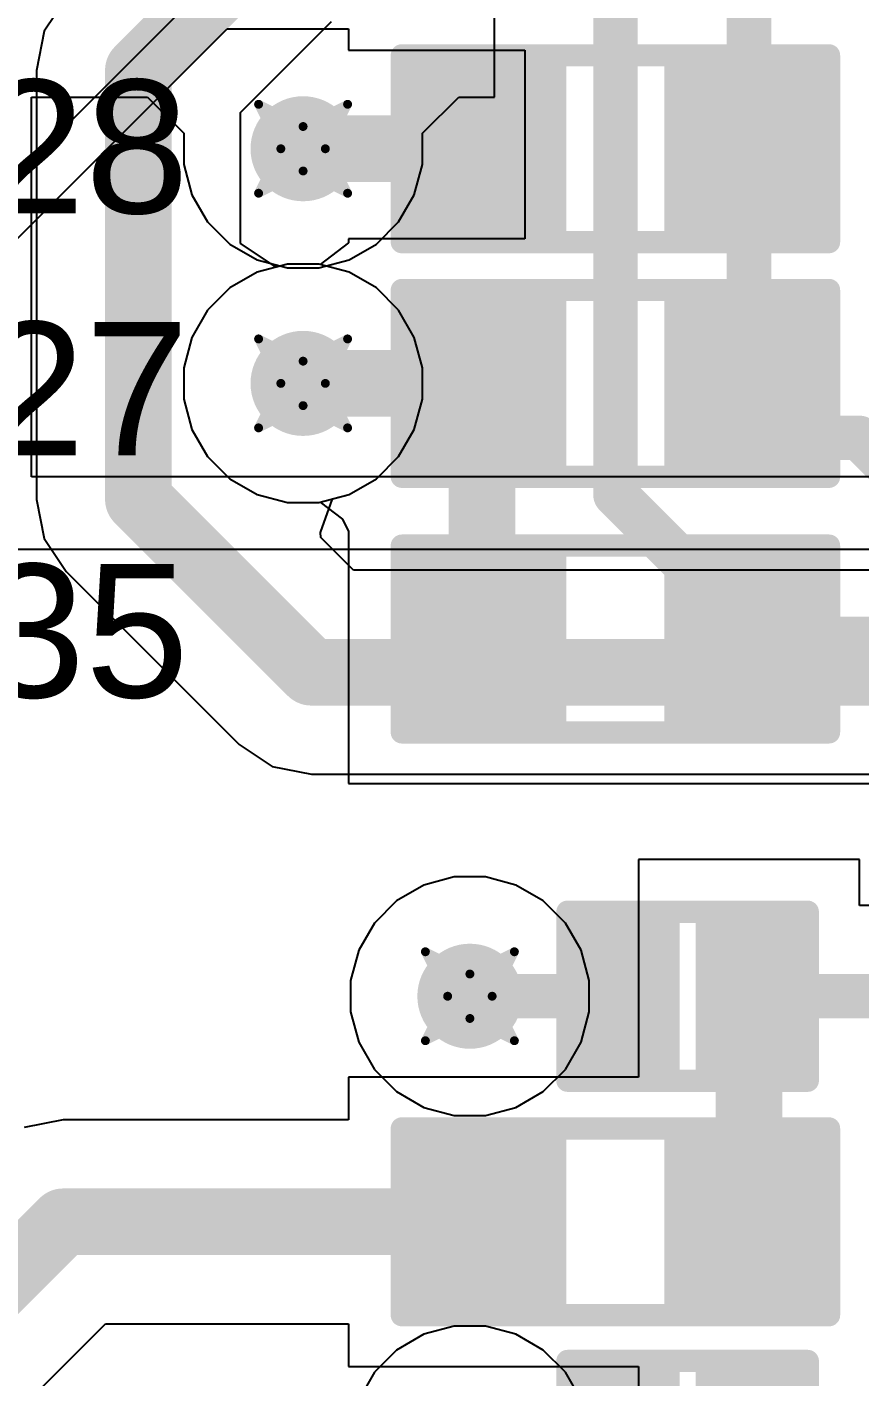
# Model space of a CAD drawing. Header units: inches. Extents: x -36 to 349, y -11 to 240.
# Drawn here: x 16.67 to 21.42, y 47.05 to 54.76 of the extents above; entities that cross this region are included whole.
import ezdxf

# ---------------------------------------------------------------- set-up
doc = ezdxf.new("R2010")
doc.units = ezdxf.units.IN
for name, color, linetype in [('Bottom Layer', 5, 'Continuous'), ('Drill Drawing', 1, 'Continuous'), ('Layer 1', 16, 'Continuous'), ('Layer 2', 76, 'Continuous'), ('Top Layer', 1, 'Continuous'), ('Top Overlay', 2, 'Continuous'), ('Top Paste', 8, 'Continuous'), ('Top Solder', 216, 'Continuous'), ('Via Holes', 16, 'Continuous')]:
    doc.layers.add(name, color=color, linetype=linetype)
doc.styles.add('Arial', font='', dxfattribs={"height": 0.2})
doc.styles.get('Arial').set_extended_font_data('Arial')

# ---------------------------------------------------------------- blocks, each defined once
blk = doc.blocks.new('R___0603_22')
at = {"layer": 'Top Layer'}
for points in [[(-0.381, 0.4445), (-0.381, -0.4445), (-1.143, -0.4445), (-1.143, 0.4445)], [(1.143, 0.4445), (1.143, -0.4445), (0.381, -0.4445), (0.381, 0.4445)]]:
    blk.add_hatch(color=1, dxfattribs=at).paths.add_polyline_path(points)
at = {"layer": 'Top Paste'}
for points in [[(-0.381, 0.4445), (-0.381, -0.4445), (-1.143, -0.4445), (-1.143, 0.4445)], [(1.143, 0.4445), (1.143, -0.4445), (0.381, -0.4445), (0.381, 0.4445)]]:
    blk.add_hatch(color=8, dxfattribs=at).paths.add_polyline_path(points)
at = {"layer": 'Top Solder'}
for points in [[(-0.2794, 0.5461), (-0.2794, -0.5461), (-1.2446, -0.5461), (-1.2446, 0.5461)], [(1.2446, 0.5461), (1.2446, -0.5461), (0.2794, -0.5461), (0.2794, 0.5461)]]:
    blk.add_hatch(color=216, dxfattribs=at).paths.add_polyline_path(points)
at = {"layer": 'Top Overlay'}
for points in [[(-1.2192, 0.5334, 0.127, 0.127, 0), (1.2192, 0.5334, 0.127, 0.127, 0)], [(-1.2192, -0.5334, 0.127, 0.127, 0), (-1.2192, 0.5334, 0.127, 0.127, 0)], [(1.2192, -0.5334, 0.127, 0.127, 0), (1.2192, 0.5334, 0.127, 0.127, 0)], [(-1.2192, -0.5334, 0.127, 0.127, 0), (1.2192, -0.5334, 0.127, 0.127, 0)]]:
    blk.add_lwpolyline(points, format="xyseb", dxfattribs=at)
for points in [[(-1.25095, 0.5334, 0.0635, 0.0635, 1), (-1.18745, 0.5334, 0.0635, 0.0635, 1)], [(-1.25095, 0.5334, 0.0635, 0.0635, 1), (-1.18745, 0.5334, 0.0635, 0.0635, 1)], [(1.18745, 0.5334, 0.0635, 0.0635, 1), (1.25095, 0.5334, 0.0635, 0.0635, 1)], [(1.18745, 0.5334, 0.0635, 0.0635, 1), (1.25095, 0.5334, 0.0635, 0.0635, 1)], [(-1.25095, -0.5334, 0.0635, 0.0635, 1), (-1.18745, -0.5334, 0.0635, 0.0635, 1)], [(-1.25095, -0.5334, 0.0635, 0.0635, 1), (-1.18745, -0.5334, 0.0635, 0.0635, 1)], [(1.18745, -0.5334, 0.0635, 0.0635, 1), (1.25095, -0.5334, 0.0635, 0.0635, 1)], [(1.18745, -0.5334, 0.0635, 0.0635, 1), (1.25095, -0.5334, 0.0635, 0.0635, 1)]]:
    blk.add_lwpolyline(points, format="xyseb", close=True, dxfattribs=at)
blk = doc.blocks.new('R___0603_27')
at = {"layer": 'Top Layer'}
for points in [[(-0.381, 0.4445), (-0.381, -0.4445), (-1.143, -0.4445), (-1.143, 0.4445)], [(1.143, 0.4445), (1.143, -0.4445), (0.381, -0.4445), (0.381, 0.4445)]]:
    blk.add_hatch(color=1, dxfattribs=at).paths.add_polyline_path(points)
at = {"layer": 'Top Paste'}
for points in [[(-0.381, 0.4445), (-0.381, -0.4445), (-1.143, -0.4445), (-1.143, 0.4445)], [(1.143, 0.4445), (1.143, -0.4445), (0.381, -0.4445), (0.381, 0.4445)]]:
    blk.add_hatch(color=8, dxfattribs=at).paths.add_polyline_path(points)
at = {"layer": 'Top Solder'}
for points in [[(-0.2794, 0.5461), (-0.2794, -0.5461), (-1.2446, -0.5461), (-1.2446, 0.5461)], [(1.2446, 0.5461), (1.2446, -0.5461), (0.2794, -0.5461), (0.2794, 0.5461)]]:
    blk.add_hatch(color=216, dxfattribs=at).paths.add_polyline_path(points)
at = {"layer": 'Top Overlay'}
for points in [[(-1.2192, 0.5334, 0.127, 0.127, 0), (1.2192, 0.5334, 0.127, 0.127, 0)], [(-1.2192, -0.5334, 0.127, 0.127, 0), (-1.2192, 0.5334, 0.127, 0.127, 0)], [(1.2192, -0.5334, 0.127, 0.127, 0), (1.2192, 0.5334, 0.127, 0.127, 0)], [(-1.2192, -0.5334, 0.127, 0.127, 0), (1.2192, -0.5334, 0.127, 0.127, 0)]]:
    blk.add_lwpolyline(points, format="xyseb", dxfattribs=at)
for points in [[(-1.25095, 0.5334, 0.0635, 0.0635, 1), (-1.18745, 0.5334, 0.0635, 0.0635, 1)], [(-1.25095, 0.5334, 0.0635, 0.0635, 1), (-1.18745, 0.5334, 0.0635, 0.0635, 1)], [(1.18745, 0.5334, 0.0635, 0.0635, 1), (1.25095, 0.5334, 0.0635, 0.0635, 1)], [(1.18745, 0.5334, 0.0635, 0.0635, 1), (1.25095, 0.5334, 0.0635, 0.0635, 1)], [(-1.25095, -0.5334, 0.0635, 0.0635, 1), (-1.18745, -0.5334, 0.0635, 0.0635, 1)], [(-1.25095, -0.5334, 0.0635, 0.0635, 1), (-1.18745, -0.5334, 0.0635, 0.0635, 1)], [(1.18745, -0.5334, 0.0635, 0.0635, 1), (1.25095, -0.5334, 0.0635, 0.0635, 1)], [(1.18745, -0.5334, 0.0635, 0.0635, 1), (1.25095, -0.5334, 0.0635, 0.0635, 1)]]:
    blk.add_lwpolyline(points, format="xyseb", close=True, dxfattribs=at)
blk = doc.blocks.new('R___0603_28')
at = {"layer": 'Top Layer'}
for points in [[(-0.381, 0.4445), (-0.381, -0.4445), (-1.143, -0.4445), (-1.143, 0.4445)], [(1.143, 0.4445), (1.143, -0.4445), (0.381, -0.4445), (0.381, 0.4445)]]:
    blk.add_hatch(color=1, dxfattribs=at).paths.add_polyline_path(points)
at = {"layer": 'Top Paste'}
for points in [[(-0.381, 0.4445), (-0.381, -0.4445), (-1.143, -0.4445), (-1.143, 0.4445)], [(1.143, 0.4445), (1.143, -0.4445), (0.381, -0.4445), (0.381, 0.4445)]]:
    blk.add_hatch(color=8, dxfattribs=at).paths.add_polyline_path(points)
at = {"layer": 'Top Solder'}
for points in [[(-0.2794, 0.5461), (-0.2794, -0.5461), (-1.2446, -0.5461), (-1.2446, 0.5461)], [(1.2446, 0.5461), (1.2446, -0.5461), (0.2794, -0.5461), (0.2794, 0.5461)]]:
    blk.add_hatch(color=216, dxfattribs=at).paths.add_polyline_path(points)
at = {"layer": 'Top Overlay'}
for points in [[(1.2192, 0.5334, 0.127, 0.127, 0), (-1.2192, 0.5334, 0.127, 0.127, 0)], [(-1.2192, 0.5334, 0.127, 0.127, 0), (-1.2192, -0.5334, 0.127, 0.127, 0)], [(1.2192, 0.5334, 0.127, 0.127, 0), (1.2192, -0.5334, 0.127, 0.127, 0)], [(1.2192, -0.5334, 0.127, 0.127, 0), (-1.2192, -0.5334, 0.127, 0.127, 0)]]:
    blk.add_lwpolyline(points, format="xyseb", dxfattribs=at)
for points in [[(-1.25095, 0.5334, 0.0635, 0.0635, 1), (-1.18745, 0.5334, 0.0635, 0.0635, 1)], [(-1.25095, 0.5334, 0.0635, 0.0635, 1), (-1.18745, 0.5334, 0.0635, 0.0635, 1)], [(1.18745, 0.5334, 0.0635, 0.0635, 1), (1.25095, 0.5334, 0.0635, 0.0635, 1)], [(1.18745, 0.5334, 0.0635, 0.0635, 1), (1.25095, 0.5334, 0.0635, 0.0635, 1)], [(-1.25095, -0.5334, 0.0635, 0.0635, 1), (-1.18745, -0.5334, 0.0635, 0.0635, 1)], [(-1.25095, -0.5334, 0.0635, 0.0635, 1), (-1.18745, -0.5334, 0.0635, 0.0635, 1)], [(1.18745, -0.5334, 0.0635, 0.0635, 1), (1.25095, -0.5334, 0.0635, 0.0635, 1)], [(1.18745, -0.5334, 0.0635, 0.0635, 1), (1.25095, -0.5334, 0.0635, 0.0635, 1)]]:
    blk.add_lwpolyline(points, format="xyseb", close=True, dxfattribs=at)
blk = doc.blocks.new('R___0603_72')
at = {"layer": 'Top Layer'}
for points in [[(-0.381, 0.4445), (-0.381, -0.4445), (-1.143, -0.4445), (-1.143, 0.4445)], [(1.143, 0.4445), (1.143, -0.4445), (0.381, -0.4445), (0.381, 0.4445)]]:
    blk.add_hatch(color=1, dxfattribs=at).paths.add_polyline_path(points)
at = {"layer": 'Top Paste'}
for points in [[(-0.381, 0.4445), (-0.381, -0.4445), (-1.143, -0.4445), (-1.143, 0.4445)], [(1.143, 0.4445), (1.143, -0.4445), (0.381, -0.4445), (0.381, 0.4445)]]:
    blk.add_hatch(color=8, dxfattribs=at).paths.add_polyline_path(points)
at = {"layer": 'Top Solder'}
for points in [[(-0.2794, 0.5461), (-0.2794, -0.5461), (-1.2446, -0.5461), (-1.2446, 0.5461)], [(1.2446, 0.5461), (1.2446, -0.5461), (0.2794, -0.5461), (0.2794, 0.5461)]]:
    blk.add_hatch(color=216, dxfattribs=at).paths.add_polyline_path(points)
at = {"layer": 'Top Overlay'}
for points in [[(-1.2192, 0.5334, 0.127, 0.127, 0), (-1.2192, -0.5334, 0.127, 0.127, 0)], [(1.2192, 0.5334, 0.127, 0.127, 0), (-1.2192, 0.5334, 0.127, 0.127, 0)], [(1.2192, 0.5334, 0.127, 0.127, 0), (1.2192, -0.5334, 0.127, 0.127, 0)], [(1.2192, -0.5334, 0.127, 0.127, 0), (-1.2192, -0.5334, 0.127, 0.127, 0)]]:
    blk.add_lwpolyline(points, format="xyseb", dxfattribs=at)
for points in [[(-1.251, 0.5334, 0.0635, 0.0635, 1), (-1.1874, 0.5334, 0.0635, 0.0635, 1)], [(-1.251, 0.5334, 0.0635, 0.0635, 1), (-1.1874, 0.5334, 0.0635, 0.0635, 1)], [(1.1874, 0.5334, 0.0635, 0.0635, 1), (1.251, 0.5334, 0.0635, 0.0635, 1)], [(1.1874, 0.5334, 0.0635, 0.0635, 1), (1.251, 0.5334, 0.0635, 0.0635, 1)], [(-1.251, -0.5334, 0.0635, 0.0635, 1), (-1.1874, -0.5334, 0.0635, 0.0635, 1)], [(-1.251, -0.5334, 0.0635, 0.0635, 1), (-1.1874, -0.5334, 0.0635, 0.0635, 1)], [(1.1874, -0.5334, 0.0635, 0.0635, 1), (1.251, -0.5334, 0.0635, 0.0635, 1)], [(1.1874, -0.5334, 0.0635, 0.0635, 1), (1.251, -0.5334, 0.0635, 0.0635, 1)]]:
    blk.add_lwpolyline(points, format="xyseb", close=True, dxfattribs=at)
blk = doc.blocks.new('SOD_882_B__D___________373')
at = {"layer": 'Top Layer'}
for points in [[(-0.1, -0.4), (-0.6, -0.4), (-0.6, 0.4), (-0.1, 0.4)], [(0.6, -0.4), (0.1, -0.4), (0.1, 0.4), (0.6, 0.4)]]:
    blk.add_hatch(color=1, dxfattribs=at).paths.add_polyline_path(points)
at = {"layer": 'Top Paste'}
for points in [[(-0.1, -0.4), (-0.6, -0.4), (-0.6, 0.4), (-0.1, 0.4)], [(0.6, -0.4), (0.1, -0.4), (0.1, 0.4), (0.6, 0.4)]]:
    blk.add_hatch(color=8, dxfattribs=at).paths.add_polyline_path(points)
at = {"layer": 'Top Solder'}
for points in [[(-0.045, -0.455), (-0.655, -0.455), (-0.655, 0.455), (-0.045, 0.455)], [(0.655, -0.455), (0.045, -0.455), (0.045, 0.455), (0.655, 0.455)]]:
    blk.add_hatch(color=216, dxfattribs=at).paths.add_polyline_path(points)
at = {"layer": 'Top Overlay'}
for points in [[(-0.6858, -0.4826, 0.127, 0.127, 0), (-0.6858, 0.4826, 0.127, 0.127, 0)], [(-0.6858, 0.4826, 0.127, 0.127, 0), (0.6858, 0.4826, 0.127, 0.127, 0)], [(0.6858, -0.4826, 0.127, 0.127, 0), (0.6858, 0.4826, 0.127, 0.127, 0)], [(-0.6858, -0.4826, 0.127, 0.127, 0), (0.6858, -0.4826, 0.127, 0.127, 0)]]:
    blk.add_lwpolyline(points, format="xyseb", dxfattribs=at)
for points in [[(-0.7176, 0.4826, 0.0635, 0.0635, 1), (-0.6541, 0.4826, 0.0635, 0.0635, 1)], [(-0.7176, 0.4826, 0.0635, 0.0635, 1), (-0.6541, 0.4826, 0.0635, 0.0635, 1)], [(0.654, 0.4826, 0.0635, 0.0635, 1), (0.7175, 0.4826, 0.0635, 0.0635, 1)], [(0.654, 0.4826, 0.0635, 0.0635, 1), (0.7175, 0.4826, 0.0635, 0.0635, 1)], [(-0.7176, -0.4826, 0.0635, 0.0635, 1), (-0.6541, -0.4826, 0.0635, 0.0635, 1)], [(-0.7176, -0.4826, 0.0635, 0.0635, 1), (-0.6541, -0.4826, 0.0635, 0.0635, 1)], [(0.654, -0.4826, 0.0635, 0.0635, 1), (0.7175, -0.4826, 0.0635, 0.0635, 1)], [(0.654, -0.4826, 0.0635, 0.0635, 1), (0.7175, -0.4826, 0.0635, 0.0635, 1)]]:
    blk.add_lwpolyline(points, format="xyseb", close=True, dxfattribs=at)
blk = doc.blocks.new('SOD_882_B__D___________376')
at = {"layer": 'Top Layer'}
for points in [[(-0.1, -0.4), (-0.6, -0.4), (-0.6, 0.4), (-0.1, 0.4)], [(0.6, -0.4), (0.1, -0.4), (0.1, 0.4), (0.6, 0.4)]]:
    blk.add_hatch(color=1, dxfattribs=at).paths.add_polyline_path(points)
at = {"layer": 'Top Paste'}
for points in [[(-0.1, -0.4), (-0.6, -0.4), (-0.6, 0.4), (-0.1, 0.4)], [(0.6, -0.4), (0.1, -0.4), (0.1, 0.4), (0.6, 0.4)]]:
    blk.add_hatch(color=8, dxfattribs=at).paths.add_polyline_path(points)
at = {"layer": 'Top Solder'}
for points in [[(-0.045, -0.455), (-0.655, -0.455), (-0.655, 0.455), (-0.045, 0.455)], [(0.655, -0.455), (0.045, -0.455), (0.045, 0.455), (0.655, 0.455)]]:
    blk.add_hatch(color=216, dxfattribs=at).paths.add_polyline_path(points)
at = {"layer": 'Top Overlay'}
for points in [[(-0.6858, -0.4826, 0.127, 0.127, 0), (-0.6858, 0.4826, 0.127, 0.127, 0)], [(-0.6858, 0.4826, 0.127, 0.127, 0), (0.6858, 0.4826, 0.127, 0.127, 0)], [(0.6858, -0.4826, 0.127, 0.127, 0), (0.6858, 0.4826, 0.127, 0.127, 0)], [(-0.6858, -0.4826, 0.127, 0.127, 0), (0.6858, -0.4826, 0.127, 0.127, 0)]]:
    blk.add_lwpolyline(points, format="xyseb", dxfattribs=at)
for points in [[(-0.7176, 0.4826, 0.0635, 0.0635, 1), (-0.6541, 0.4826, 0.0635, 0.0635, 1)], [(-0.7176, 0.4826, 0.0635, 0.0635, 1), (-0.6541, 0.4826, 0.0635, 0.0635, 1)], [(0.654, 0.4826, 0.0635, 0.0635, 1), (0.7175, 0.4826, 0.0635, 0.0635, 1)], [(0.654, 0.4826, 0.0635, 0.0635, 1), (0.7175, 0.4826, 0.0635, 0.0635, 1)], [(-0.7176, -0.4826, 0.0635, 0.0635, 1), (-0.6541, -0.4826, 0.0635, 0.0635, 1)], [(-0.7176, -0.4826, 0.0635, 0.0635, 1), (-0.6541, -0.4826, 0.0635, 0.0635, 1)], [(0.654, -0.4826, 0.0635, 0.0635, 1), (0.7175, -0.4826, 0.0635, 0.0635, 1)], [(0.654, -0.4826, 0.0635, 0.0635, 1), (0.7175, -0.4826, 0.0635, 0.0635, 1)]]:
    blk.add_lwpolyline(points, format="xyseb", close=True, dxfattribs=at)

msp = doc.modelspace()

# ---------------------------------------------------------------- hatches: boundary and pattern name
at = {"layer": 'Bottom Layer'}
h = msp.add_hatch(color=5, dxfattribs=at)
edge = h.paths.add_edge_path()
edge.add_arc((18.2462, 54.0606), 0.3, 0, 360)
h = msp.add_hatch(color=5, dxfattribs=at)
edge = h.paths.add_edge_path()
edge.add_arc((18.2462, 52.7206), 0.3, 0, 360)
h = msp.add_hatch(color=5, dxfattribs=at)
edge = h.paths.add_edge_path()
edge.add_arc((19.1983, 49.2206), 0.3, 0, 360)
at = {"layer": 'Layer 1'}
h = msp.add_hatch(color=16, dxfattribs=at)
edge = h.paths.add_edge_path()
edge.add_arc((18.2462, 54.0606), 0.3, 0, 360)
h = msp.add_hatch(color=16, dxfattribs=at)
edge = h.paths.add_edge_path()
edge.add_arc((18.2462, 52.7206), 0.3, 0, 360)
h = msp.add_hatch(color=16, dxfattribs=at)
edge = h.paths.add_edge_path()
edge.add_arc((19.1983, 49.2206), 0.3, 0, 360)
at = {"layer": 'Layer 2'}
h = msp.add_hatch(color=76, dxfattribs=at)
edge = h.paths.add_edge_path()
edge.add_arc((18.2462, 54.0606), 0.3, 0, 360)
h = msp.add_hatch(color=76, dxfattribs=at)
edge = h.paths.add_edge_path()
edge.add_arc((18.2462, 52.7206), 0.3, 0, 360)
h = msp.add_hatch(color=76, dxfattribs=at)
edge = h.paths.add_edge_path()
edge.add_arc((19.1983, 49.2206), 0.3, 0, 360)
at = {"layer": 'Top Layer'}
h = msp.add_hatch(color=1, dxfattribs=at)
edge = h.paths.add_edge_path()
edge.add_arc((18.2462, 54.0606), 0.3, 0, 360)
h = msp.add_hatch(color=1, dxfattribs=at)
edge = h.paths.add_edge_path()
edge.add_arc((18.2462, 52.7206), 0.3, 0, 360)
h = msp.add_hatch(color=1, dxfattribs=at)
edge = h.paths.add_edge_path()
edge.add_arc((19.1983, 49.2206), 0.3, 0, 360)
at = {"layer": 'Via Holes'}
h = msp.add_hatch(color=7, dxfattribs=at)
edge = h.paths.add_edge_path()
edge.add_arc((18.2462, 54.0606), 0.15, 0, 360)
h = msp.add_hatch(color=7, dxfattribs=at)
edge = h.paths.add_edge_path()
edge.add_arc((18.2462, 52.7206), 0.15, 0, 360)
h = msp.add_hatch(color=7, dxfattribs=at)
edge = h.paths.add_edge_path()
edge.add_arc((19.1983, 49.2206), 0.15, 0, 360)

# ---------------------------------------------------------------- linework, layer by layer
at = {"layer": 'Bottom Layer'}
for p, q in [((16.8944, 54.9204), (16.7681, 54.7314)), ((17.8891, 54.267), (18.4088, 54.7867)), ((16.7681, 54.7314), (16.7237, 54.5084)), ((16.7237, 54.5084), (16.7237, 52.0581)), ((17.8891, 53.5193), (17.8891, 54.267)), ((18.0921, 53.3843), (17.8891, 53.5193)), ((18.1565, 53.4016), (18.0921, 53.3843)), ((18.3359, 53.4016), (18.1565, 53.4016)), ((18.5091, 53.3552), (18.3359, 53.4016)), ((18.6643, 53.2655), (18.5091, 53.3552)), ((18.7911, 53.1387), (18.6643, 53.2655)), ((18.8808, 52.9835), (18.7911, 53.1387)), ((18.9272, 52.8103), (18.8808, 52.9835)), ((18.9272, 52.6309), (18.9272, 52.8103)), ((18.8808, 52.4577), (18.9272, 52.6309)), ((18.7911, 52.3025), (18.8808, 52.4577)), ((18.6643, 52.1757), (18.7911, 52.3025)), ((18.5091, 52.086), (18.6643, 52.1757)), ((16.7237, 52.0581), (16.7681, 51.8351)), ((18.3456, 51.8697), (18.4149, 52.0608)), ((18.4149, 52.0608), (18.5091, 52.086)), ((16.7681, 51.8351), (16.8944, 51.6461)), ((18.3473, 51.8413), (18.3456, 51.8697)), ((18.5348, 51.6538), (18.3473, 51.8413)), ((16.8944, 51.6461), (17.8814, 50.6591)), ((25.4239, 51.6538), (18.5348, 51.6538)), ((17.8814, 50.6591), (18.0704, 50.5328)), ((18.0704, 50.5328), (18.2934, 50.4884)), ((18.2934, 50.4884), (25.4239, 50.4884))]:
    msp.add_line(p, q, dxfattribs=at)
for points in [[(17.3064, 54.5084, 0.381, 0.381, 0), (18.2462, 55.4482, 0.381, 0.381, 0)], [(17.3064, 52.0581, 0.381, 0.381, 0), (17.3064, 54.5084, 0.381, 0.381, 0)], [(17.3064, 52.0581, 0.381, 0.381, 0), (18.2934, 51.0711, 0.381, 0.381, 0)], [(18.2934, 51.0711, 0.381, 0.381, 0), (25.7766, 51.0711, 0.381, 0.381, 0)]]:
    msp.add_lwpolyline(points, format="xyseb", dxfattribs=at)
for points in [[(17.2111, 54.5084, 0.1905, 0.1905, 1), (17.4016, 54.5084, 0.1905, 0.1905, 1)], [(17.2111, 54.5084, 0.1905, 0.1905, 1), (17.4016, 54.5084, 0.1905, 0.1905, 1)], [(17.2111, 52.0581, 0.1905, 0.1905, 1), (17.4016, 52.0581, 0.1905, 0.1905, 1)], [(17.2111, 52.0581, 0.1905, 0.1905, 1), (17.4016, 52.0581, 0.1905, 0.1905, 1)], [(18.1982, 51.0711, 0.1905, 0.1905, 1), (18.3887, 51.0711, 0.1905, 0.1905, 1)], [(18.1982, 51.0711, 0.1905, 0.1905, 1), (18.3887, 51.0711, 0.1905, 0.1905, 1)]]:
    msp.add_lwpolyline(points, format="xyseb", close=True, dxfattribs=at)
at = {"layer": 'Drill Drawing'}
for points in [[(17.9922, 54.3146, 0.0508, 0.0508, 0), (18.2462, 54.1876, 0.0508, 0.0508, 0)], [(17.9922, 54.3146, 0.0508, 0.0508, 0), (18.1192, 54.0606, 0.0508, 0.0508, 0)], [(18.2462, 54.1876, 0.0508, 0.0508, 0), (18.5002, 54.3146, 0.0508, 0.0508, 0)], [(18.3732, 54.0606, 0.0508, 0.0508, 0), (18.5002, 54.3146, 0.0508, 0.0508, 0)], [(17.9922, 53.8066, 0.0508, 0.0508, 0), (18.1192, 54.0606, 0.0508, 0.0508, 0)], [(18.3732, 54.0606, 0.0508, 0.0508, 0), (18.5002, 53.8066, 0.0508, 0.0508, 0)], [(17.9922, 53.8066, 0.0508, 0.0508, 0), (18.2462, 53.9336, 0.0508, 0.0508, 0)], [(18.2462, 53.9336, 0.0508, 0.0508, 0), (18.5002, 53.8066, 0.0508, 0.0508, 0)], [(17.9922, 52.9746, 0.0508, 0.0508, 0), (18.2462, 52.8476, 0.0508, 0.0508, 0)], [(17.9922, 52.9746, 0.0508, 0.0508, 0), (18.1192, 52.7206, 0.0508, 0.0508, 0)], [(18.2462, 52.8476, 0.0508, 0.0508, 0), (18.5002, 52.9746, 0.0508, 0.0508, 0)], [(18.3732, 52.7206, 0.0508, 0.0508, 0), (18.5002, 52.9746, 0.0508, 0.0508, 0)], [(17.9922, 52.4666, 0.0508, 0.0508, 0), (18.1192, 52.7206, 0.0508, 0.0508, 0)], [(18.3732, 52.7206, 0.0508, 0.0508, 0), (18.5002, 52.4666, 0.0508, 0.0508, 0)], [(17.9922, 52.4666, 0.0508, 0.0508, 0), (18.2462, 52.5936, 0.0508, 0.0508, 0)], [(18.2462, 52.5936, 0.0508, 0.0508, 0), (18.5002, 52.4666, 0.0508, 0.0508, 0)], [(18.9443, 49.4746, 0.0508, 0.0508, 0), (19.1983, 49.3476, 0.0508, 0.0508, 0)], [(18.9443, 49.4746, 0.0508, 0.0508, 0), (19.0713, 49.2206, 0.0508, 0.0508, 0)], [(19.1983, 49.3476, 0.0508, 0.0508, 0), (19.4523, 49.4746, 0.0508, 0.0508, 0)], [(19.3253, 49.2206, 0.0508, 0.0508, 0), (19.4523, 49.4746, 0.0508, 0.0508, 0)], [(18.9443, 48.9666, 0.0508, 0.0508, 0), (19.0713, 49.2206, 0.0508, 0.0508, 0)], [(19.3253, 49.2206, 0.0508, 0.0508, 0), (19.4523, 48.9666, 0.0508, 0.0508, 0)], [(18.9443, 48.9666, 0.0508, 0.0508, 0), (19.1983, 49.0936, 0.0508, 0.0508, 0)], [(19.1983, 49.0936, 0.0508, 0.0508, 0), (19.4523, 48.9666, 0.0508, 0.0508, 0)]]:
    msp.add_lwpolyline(points, format="xyseb", dxfattribs=at)
for points in [[(17.9795, 54.3146, 0.0254, 0.0254, 1), (18.0049, 54.3146, 0.0254, 0.0254, 1)], [(17.9795, 54.3146, 0.0254, 0.0254, 1), (18.0049, 54.3146, 0.0254, 0.0254, 1)], [(18.4875, 54.3146, 0.0254, 0.0254, 1), (18.5129, 54.3146, 0.0254, 0.0254, 1)], [(18.4875, 54.3146, 0.0254, 0.0254, 1), (18.5129, 54.3146, 0.0254, 0.0254, 1)], [(18.2335, 54.1876, 0.0254, 0.0254, 1), (18.2589, 54.1876, 0.0254, 0.0254, 1)], [(18.2335, 54.1876, 0.0254, 0.0254, 1), (18.2589, 54.1876, 0.0254, 0.0254, 1)], [(18.1065, 54.0606, 0.0254, 0.0254, 1), (18.1319, 54.0606, 0.0254, 0.0254, 1)], [(18.1065, 54.0606, 0.0254, 0.0254, 1), (18.1319, 54.0606, 0.0254, 0.0254, 1)], [(18.3605, 54.0606, 0.0254, 0.0254, 1), (18.3859, 54.0606, 0.0254, 0.0254, 1)], [(18.3605, 54.0606, 0.0254, 0.0254, 1), (18.3859, 54.0606, 0.0254, 0.0254, 1)], [(18.2335, 53.9336, 0.0254, 0.0254, 1), (18.2589, 53.9336, 0.0254, 0.0254, 1)], [(18.2335, 53.9336, 0.0254, 0.0254, 1), (18.2589, 53.9336, 0.0254, 0.0254, 1)], [(17.9795, 53.8066, 0.0254, 0.0254, 1), (18.0049, 53.8066, 0.0254, 0.0254, 1)], [(17.9795, 53.8066, 0.0254, 0.0254, 1), (18.0049, 53.8066, 0.0254, 0.0254, 1)], [(18.4875, 53.8066, 0.0254, 0.0254, 1), (18.5129, 53.8066, 0.0254, 0.0254, 1)], [(18.4875, 53.8066, 0.0254, 0.0254, 1), (18.5129, 53.8066, 0.0254, 0.0254, 1)], [(17.9795, 52.9746, 0.0254, 0.0254, 1), (18.0049, 52.9746, 0.0254, 0.0254, 1)], [(17.9795, 52.9746, 0.0254, 0.0254, 1), (18.0049, 52.9746, 0.0254, 0.0254, 1)], [(18.4875, 52.9746, 0.0254, 0.0254, 1), (18.5129, 52.9746, 0.0254, 0.0254, 1)], [(18.4875, 52.9746, 0.0254, 0.0254, 1), (18.5129, 52.9746, 0.0254, 0.0254, 1)], [(18.2335, 52.8476, 0.0254, 0.0254, 1), (18.2589, 52.8476, 0.0254, 0.0254, 1)], [(18.2335, 52.8476, 0.0254, 0.0254, 1), (18.2589, 52.8476, 0.0254, 0.0254, 1)], [(18.1065, 52.7206, 0.0254, 0.0254, 1), (18.1319, 52.7206, 0.0254, 0.0254, 1)], [(18.1065, 52.7206, 0.0254, 0.0254, 1), (18.1319, 52.7206, 0.0254, 0.0254, 1)], [(18.3605, 52.7206, 0.0254, 0.0254, 1), (18.3859, 52.7206, 0.0254, 0.0254, 1)], [(18.3605, 52.7206, 0.0254, 0.0254, 1), (18.3859, 52.7206, 0.0254, 0.0254, 1)], [(18.2335, 52.5936, 0.0254, 0.0254, 1), (18.2589, 52.5936, 0.0254, 0.0254, 1)], [(18.2335, 52.5936, 0.0254, 0.0254, 1), (18.2589, 52.5936, 0.0254, 0.0254, 1)], [(17.9795, 52.4666, 0.0254, 0.0254, 1), (18.0049, 52.4666, 0.0254, 0.0254, 1)], [(17.9795, 52.4666, 0.0254, 0.0254, 1), (18.0049, 52.4666, 0.0254, 0.0254, 1)], [(18.4875, 52.4666, 0.0254, 0.0254, 1), (18.5129, 52.4666, 0.0254, 0.0254, 1)], [(18.4875, 52.4666, 0.0254, 0.0254, 1), (18.5129, 52.4666, 0.0254, 0.0254, 1)], [(18.9316, 49.4746, 0.0254, 0.0254, 1), (18.957, 49.4746, 0.0254, 0.0254, 1)], [(18.9316, 49.4746, 0.0254, 0.0254, 1), (18.957, 49.4746, 0.0254, 0.0254, 1)], [(19.4396, 49.4746, 0.0254, 0.0254, 1), (19.465, 49.4746, 0.0254, 0.0254, 1)], [(19.4396, 49.4746, 0.0254, 0.0254, 1), (19.465, 49.4746, 0.0254, 0.0254, 1)], [(19.1856, 49.3476, 0.0254, 0.0254, 1), (19.211, 49.3476, 0.0254, 0.0254, 1)], [(19.1856, 49.3476, 0.0254, 0.0254, 1), (19.211, 49.3476, 0.0254, 0.0254, 1)], [(19.0586, 49.2206, 0.0254, 0.0254, 1), (19.084, 49.2206, 0.0254, 0.0254, 1)], [(19.0586, 49.2206, 0.0254, 0.0254, 1), (19.084, 49.2206, 0.0254, 0.0254, 1)], [(19.3126, 49.2206, 0.0254, 0.0254, 1), (19.338, 49.2206, 0.0254, 0.0254, 1)], [(19.3126, 49.2206, 0.0254, 0.0254, 1), (19.338, 49.2206, 0.0254, 0.0254, 1)], [(19.1856, 49.0936, 0.0254, 0.0254, 1), (19.211, 49.0936, 0.0254, 0.0254, 1)], [(19.1856, 49.0936, 0.0254, 0.0254, 1), (19.211, 49.0936, 0.0254, 0.0254, 1)], [(18.9316, 48.9666, 0.0254, 0.0254, 1), (18.957, 48.9666, 0.0254, 0.0254, 1)], [(18.9316, 48.9666, 0.0254, 0.0254, 1), (18.957, 48.9666, 0.0254, 0.0254, 1)], [(19.4396, 48.9666, 0.0254, 0.0254, 1), (19.465, 48.9666, 0.0254, 0.0254, 1)], [(19.4396, 48.9666, 0.0254, 0.0254, 1), (19.465, 48.9666, 0.0254, 0.0254, 1)]]:
    msp.add_lwpolyline(points, format="xyseb", close=True, dxfattribs=at)
at = {"layer": 'Layer 1'}
for p, q in [((17.9833, 53.3552), (17.8281, 53.2655)), ((18.1565, 53.4016), (17.9833, 53.3552)), ((18.3359, 53.4016), (18.1565, 53.4016)), ((18.5091, 53.3552), (18.3359, 53.4016)), ((18.6643, 53.2655), (18.5091, 53.3552)), ((17.8281, 53.2655), (17.7013, 53.1387)), ((18.7911, 53.1387), (18.6643, 53.2655)), ((17.7013, 53.1387), (17.6116, 52.9835)), ((18.8808, 52.9835), (18.7911, 53.1387)), ((17.6116, 52.9835), (17.5652, 52.8103)), ((18.9272, 52.8103), (18.8808, 52.9835)), ((17.5652, 52.8103), (17.5652, 52.6309)), ((18.9272, 52.6309), (18.9272, 52.8103)), ((17.5652, 52.6309), (17.6116, 52.4577)), ((18.8808, 52.4577), (18.9272, 52.6309)), ((17.6116, 52.4577), (17.7013, 52.3025)), ((18.7911, 52.3025), (18.8808, 52.4577)), ((17.7013, 52.3025), (17.8281, 52.1757)), ((18.6643, 52.1757), (18.7911, 52.3025)), ((17.8281, 52.1757), (17.9833, 52.086)), ((18.5091, 52.086), (18.6643, 52.1757)), ((17.9833, 52.086), (18.1565, 52.0396)), ((18.3359, 52.0396), (18.5091, 52.086)), ((18.1565, 52.0396), (18.3359, 52.0396))]:
    msp.add_line(p, q, dxfattribs=at)
at = {"layer": 'Layer 2'}
for p, q in [((19.3384, 54.356), (19.3384, 59.0867)), ((16.6968, 52.1872), (16.6968, 54.356)), ((16.6968, 54.356), (17.3574, 54.356)), ((17.3574, 54.356), (17.5652, 54.1503)), ((18.9272, 54.1503), (19.135, 54.356)), ((19.135, 54.356), (19.3384, 54.356)), ((17.5652, 54.1503), (17.5652, 53.9709)), ((18.9272, 53.9709), (18.9272, 54.1503)), ((17.5652, 53.9709), (17.6116, 53.7977)), ((18.8808, 53.7977), (18.9272, 53.9709)), ((17.6116, 53.7977), (17.7013, 53.6425)), ((18.7911, 53.6425), (18.8808, 53.7977)), ((17.7013, 53.6425), (17.8281, 53.5157)), ((18.6643, 53.5157), (18.7911, 53.6425)), ((17.8281, 53.5157), (17.9833, 53.426)), ((18.5091, 53.426), (18.6643, 53.5157)), ((17.9833, 53.426), (18.1565, 53.3796)), ((18.1565, 53.3796), (18.3359, 53.3796)), ((18.3359, 53.3796), (18.5091, 53.426)), ((22.9452, 52.1872), (16.6968, 52.1872)), ((16.265, 51.7734), (23.4052, 51.7734)), ((19.1087, 49.9016), (18.9355, 49.8552)), ((19.288, 49.9016), (19.1087, 49.9016)), ((19.4612, 49.8552), (19.288, 49.9016)), ((18.9355, 49.8552), (18.7802, 49.7656)), ((19.6165, 49.7656), (19.4612, 49.8552)), ((18.7802, 49.7656), (18.6534, 49.6388)), ((19.7433, 49.6388), (19.6165, 49.7656)), ((18.6534, 49.6388), (18.5637, 49.4835)), ((19.8329, 49.4835), (19.7433, 49.6388)), ((18.5637, 49.4835), (18.5173, 49.3103)), ((19.8793, 49.3103), (19.8329, 49.4835)), ((18.5173, 49.3103), (18.5173, 49.131)), ((19.8793, 49.131), (19.8793, 49.3103)), ((18.5173, 49.131), (18.5637, 48.9578)), ((19.8329, 48.9578), (19.8793, 49.131)), ((18.5637, 48.9578), (18.6534, 48.8025)), ((19.7433, 48.8025), (19.8329, 48.9578)), ((18.6534, 48.8025), (18.7802, 48.6757)), ((19.6165, 48.6757), (19.7433, 48.8025)), ((18.7802, 48.6757), (18.9355, 48.5861)), ((19.4612, 48.5861), (19.6165, 48.6757)), ((18.9355, 48.5861), (19.1087, 48.5396)), ((19.288, 48.5396), (19.4612, 48.5861)), ((19.1087, 48.5396), (19.288, 48.5396)), ((18.9355, 47.2898), (18.7802, 47.2002)), ((19.1087, 47.3362), (18.9355, 47.2898)), ((19.288, 47.3362), (19.1087, 47.3362)), ((19.4612, 47.2898), (19.288, 47.3362)), ((19.6165, 47.2002), (19.4612, 47.2898)), ((18.7802, 47.2002), (18.6534, 47.0734)), ((19.7433, 47.0734), (19.6165, 47.2002)), ((18.6534, 47.0734), (18.5637, 46.9181)), ((19.8329, 46.9181), (19.7433, 47.0734))]:
    msp.add_line(p, q, dxfattribs=at)
at = {"layer": 'Top Layer'}
for p, q in [((17.7051, 55.0037), (11.5406, 48.8392)), ((11.7996, 48.7319), (17.8124, 54.7447)), ((17.8124, 54.7447), (18.505, 54.7447)), ((18.505, 54.7447), (18.505, 54.6227)), ((18.505, 54.6227), (19.5111, 54.6227)), ((19.5111, 54.6227), (19.5111, 53.5461)), ((18.505, 53.5232), (18.3438, 53.3995)), ((19.5111, 53.5461), (18.505, 53.5461)), ((18.505, 53.5461), (18.505, 53.5232)), ((17.9833, 53.3552), (17.8281, 53.2655)), ((18.1565, 53.4016), (17.9833, 53.3552)), ((18.3359, 53.4016), (18.1565, 53.4016)), ((18.3438, 53.3995), (18.3359, 53.4016)), ((17.8281, 53.2655), (17.7013, 53.1387)), ((17.7013, 53.1387), (17.6116, 52.9835)), ((17.6116, 52.9835), (17.5652, 52.8103)), ((17.5652, 52.8103), (17.5652, 52.6309)), ((17.5652, 52.6309), (17.6116, 52.4577)), ((17.6116, 52.4577), (17.7013, 52.3025)), ((17.7013, 52.3025), (17.8281, 52.1757)), ((17.8281, 52.1757), (17.9833, 52.086)), ((17.9833, 52.086), (18.1565, 52.0396)), ((18.3359, 52.0396), (18.3438, 52.0417)), ((18.3438, 52.0417), (18.4707, 51.9444)), ((18.1565, 52.0396), (18.3359, 52.0396)), ((18.4707, 51.9444), (18.505, 51.8746)), ((18.505, 51.8746), (18.505, 50.4353)), ((18.505, 50.4353), (21.553, 50.4353)), ((21.422, 50.0016), (20.16, 50.0016)), ((20.16, 50.0016), (20.16, 48.7579)), ((21.422, 49.7386), (21.422, 50.0016)), ((22.429, 49.7386), (21.422, 49.7386)), ((20.16, 48.7579), (18.505, 48.7579)), ((18.505, 48.7579), (18.505, 48.5151)), ((16.8772, 48.5151), (16.6542, 48.4707)), ((18.505, 48.5151), (16.8772, 48.5151)), ((16.3717, 46.6028), (17.1185, 47.3497)), ((17.1185, 47.3497), (18.505, 47.3497)), ((18.505, 47.3497), (18.505, 47.1069)), ((18.505, 47.1069), (20.16, 47.1069)), ((20.16, 47.1069), (20.16, 46.2123))]:
    msp.add_line(p, q, dxfattribs=at)
for points in [[(20.029, 52.0863, 0.254, 0.254, 0), (20.029, 55.9943, 0.254, 0.254, 0)], [(20.791, 54.0606, 0.254, 0.254, 0), (20.791, 55.4482, 0.254, 0.254, 0)], [(18.2462, 54.0606, 0.381, 0.381, 0), (19.267, 54.0606, 0.381, 0.381, 0)], [(20.791, 52.6635, 0.254, 0.254, 0), (20.791, 54.0606, 0.254, 0.254, 0)], [(18.2462, 52.7206, 0.381, 0.381, 0), (19.267, 52.7206, 0.381, 0.381, 0)], [(19.267, 51.2608, 0.381, 0.381, 0), (19.267, 52.7206, 0.381, 0.381, 0)], [(20.791, 52.6635, 0.254, 0.254, 0), (21.045, 52.4095, 0.254, 0.254, 0)], [(21.045, 52.4095, 0.254, 0.254, 0), (21.4197, 52.4095, 0.254, 0.254, 0)], [(21.4197, 52.4095, 0.254, 0.254, 0), (22.1086, 51.7206, 0.254, 0.254, 0)], [(20.029, 52.0863, 0.254, 0.254, 0), (20.791, 51.3243, 0.254, 0.254, 0)], [(20.791, 51.2608, 0.254, 0.254, 0), (20.791, 51.3243, 0.254, 0.254, 0)], [(20.791, 51.2608, 0.254, 0.254, 0), (24.2403, 51.2608, 0.254, 0.254, 0)], [(19.1983, 49.2206, 0.254, 0.254, 0), (20.091, 49.2206, 0.254, 0.254, 0)], [(20.791, 47.9324, 0.381, 0.381, 0), (20.791, 49.2206, 0.381, 0.381, 0)], [(20.791, 49.2206, 0.254, 0.254, 0), (22.429, 49.2206, 0.254, 0.254, 0)], [(15.789, 46.8442, 0.381, 0.381, 0), (16.8772, 47.9324, 0.381, 0.381, 0)], [(16.8772, 47.9324, 0.381, 0.381, 0), (19.267, 47.9324, 0.381, 0.381, 0)]]:
    msp.add_lwpolyline(points, format="xyseb", dxfattribs=at)
for points in [[(18.1509, 54.0606, 0.1905, 0.1905, 1), (18.3414, 54.0606, 0.1905, 0.1905, 1)], [(19.1718, 54.0606, 0.1905, 0.1905, 1), (19.3623, 54.0606, 0.1905, 0.1905, 1)], [(20.7275, 54.0606, 0.127, 0.127, 1), (20.8545, 54.0606, 0.127, 0.127, 1)], [(20.7275, 54.0606, 0.127, 0.127, 1), (20.8545, 54.0606, 0.127, 0.127, 1)], [(18.1509, 52.7206, 0.1905, 0.1905, 1), (18.3414, 52.7206, 0.1905, 0.1905, 1)], [(19.1718, 52.7206, 0.1905, 0.1905, 1), (19.3623, 52.7206, 0.1905, 0.1905, 1)], [(19.1718, 52.7206, 0.1905, 0.1905, 1), (19.3623, 52.7206, 0.1905, 0.1905, 1)], [(20.7275, 52.6635, 0.127, 0.127, 1), (20.8545, 52.6635, 0.127, 0.127, 1)], [(20.7275, 52.6635, 0.127, 0.127, 1), (20.8545, 52.6635, 0.127, 0.127, 1)], [(20.9815, 52.4095, 0.127, 0.127, 1), (21.1085, 52.4095, 0.127, 0.127, 1)], [(20.9815, 52.4095, 0.127, 0.127, 1), (21.1085, 52.4095, 0.127, 0.127, 1)], [(21.3562, 52.4095, 0.127, 0.127, 1), (21.4832, 52.4095, 0.127, 0.127, 1)], [(21.3562, 52.4095, 0.127, 0.127, 1), (21.4832, 52.4095, 0.127, 0.127, 1)], [(19.9655, 52.0863, 0.127, 0.127, 1), (20.0925, 52.0863, 0.127, 0.127, 1)], [(19.9655, 52.0863, 0.127, 0.127, 1), (20.0925, 52.0863, 0.127, 0.127, 1)], [(19.1718, 51.2608, 0.1905, 0.1905, 1), (19.3623, 51.2608, 0.1905, 0.1905, 1)], [(20.7275, 51.3243, 0.127, 0.127, 1), (20.8545, 51.3243, 0.127, 0.127, 1)], [(20.7275, 51.3243, 0.127, 0.127, 1), (20.8545, 51.3243, 0.127, 0.127, 1)], [(20.7275, 51.2608, 0.127, 0.127, 1), (20.8545, 51.2608, 0.127, 0.127, 1)], [(20.7275, 51.2608, 0.127, 0.127, 1), (20.8545, 51.2608, 0.127, 0.127, 1)], [(19.1348, 49.2206, 0.127, 0.127, 1), (19.2618, 49.2206, 0.127, 0.127, 1)], [(20.0275, 49.2206, 0.127, 0.127, 1), (20.1545, 49.2206, 0.127, 0.127, 1)], [(20.6958, 49.2206, 0.1905, 0.1905, 1), (20.8863, 49.2206, 0.1905, 0.1905, 1)], [(20.7275, 49.2206, 0.127, 0.127, 1), (20.8545, 49.2206, 0.127, 0.127, 1)], [(16.7819, 47.9324, 0.1905, 0.1905, 1), (16.9724, 47.9324, 0.1905, 0.1905, 1)], [(16.7819, 47.9324, 0.1905, 0.1905, 1), (16.9724, 47.9324, 0.1905, 0.1905, 1)], [(19.1718, 47.9324, 0.1905, 0.1905, 1), (19.3623, 47.9324, 0.1905, 0.1905, 1)], [(20.6958, 47.9324, 0.1905, 0.1905, 1), (20.8863, 47.9324, 0.1905, 0.1905, 1)]]:
    msp.add_lwpolyline(points, format="xyseb", close=True, dxfattribs=at)

# ---------------------------------------------------------------- block references
for name, p in [('R___0603_27', (20.029, 54.0606)), ('R___0603_22', (20.029, 51.2608)), ('SOD_882_B__D___________376', (20.441, 49.2206)), ('SOD_882_B__D___________373', (20.441, 46.6552))]:
    msp.add_blockref(name, p)
at = {"rotation": 180}
for name, p in [('R___0603_28', (20.029, 52.7206)), ('R___0603_72', (20.029, 47.9323))]:
    msp.add_blockref(name, p, dxfattribs=at)

# ---------------------------------------------------------------- texts
at = {"layer": 'Top Overlay', "style": 'Arial'}
for s, p in [('R128', (15.0499, 53.6925)), ('R127', (15.0499, 52.3098)), ('R135', (15.0499, 50.9271))]:
    msp.add_text(s, height=0.762, dxfattribs=at).set_placement(p)

doc.saveas('drawing.dxf')
